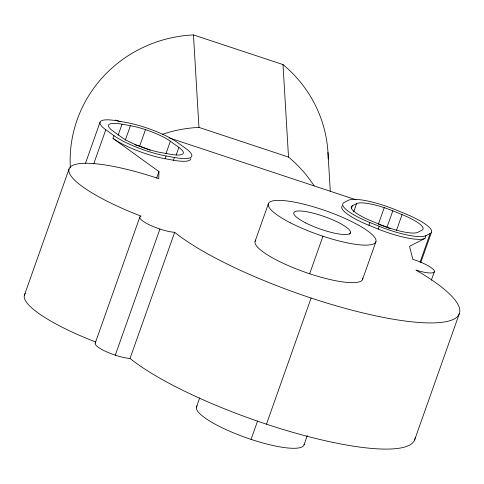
<?xml version="1.0" encoding="UTF-8"?>
<svg xmlns="http://www.w3.org/2000/svg" width="484" height="484" viewBox="0 0 484 484"><rect width="100%" height="100%" fill="white"/><g stroke="black" fill="none" stroke-linecap="round" stroke-linejoin="round"><path stroke-width="0.73" d="M93.702 163.913L105.79 129.748L113.994 135.665L113.014 138.43L158.952 171.584L158.776 178.663A94.531 20.715 19.5 0 0 69.279 168.42A94.531 20.715 19.5 0 0 141.056 216.13A21.006 4.604 19.5 0 0 149.459 224.854A21.006 4.604 19.5 0 0 174.663 232.296A159.641 34.981 19.5 0 0 397.63 319.936A159.641 34.981 19.5 0 0 415.98 270.09A21.006 4.604 19.5 0 0 434.342 270.998A21.006 4.604 19.5 0 0 412.828 259.333L409.549 246.289L424.958 238.406L425.932 235.641L430.191 233.463A39.912 8.748 19.5 0 0 404.442 213.383L395.174 209.62A39.912 8.748 19.5 0 0 348.426 200.279L344.166 202.463A39.912 8.748 19.5 0 0 369.915 222.543L379.184 226.3A39.912 8.748 19.5 0 0 425.932 235.641M24.412 295.161L69.049 169.013M85.432 163.471L100.037 122.192M118.126 135.23L122.035 124.188L130.426 125.695A30.613 6.709 19.5 0 1 170.362 141.267L178.868 147.402L176.182 154.995M125.295 140.185L130.426 125.695M139.622 146.198L145.484 129.639M95.233 343.108L139.87 216.959M156.683 178.003L158.952 171.584M165.97 153.688L170.362 141.267M113.014 138.43A39.912 8.748 19.5 0 0 165.092 158.728L166.066 155.969L174.458 157.475A39.615 8.682 19.5 0 0 186.056 148.697L177.555 142.556A39.615 8.682 19.5 0 0 125.87 122.41L117.479 120.903A39.912 8.748 19.5 0 0 105.79 129.748M165.092 158.728L173.484 160.24L174.458 157.475M115.283 355.189L159.92 229.041M414.903 439.103A159.641 34.981 19.5 0 1 295.379 433.071A159.641 34.981 19.5 0 1 130.027 358.438L174.663 232.296M196.45 407.05L199.692 397.89M255.056 241.431L268.336 203.891M251.057 439.387L257.542 421.062M309.657 273.769L322.943 236.228M266.466 424.178L311.103 298.035M351.366 208.537L352.34 205.779L356.605 203.601A30.909 6.776 19.5 0 1 392.808 210.836L402.071 214.593A30.909 6.776 19.5 0 1 422.018 230.148L417.752 232.326A30.909 6.776 19.5 0 1 381.555 225.09L372.287 221.333A30.909 6.776 19.5 0 1 352.34 205.779M353.671 211.883L356.605 203.601M349.757 234.286L350.513 232.145M424.958 238.406A39.912 8.748 19.5 0 1 378.21 229.065L368.941 225.302L369.915 222.543M378.379 224.249L384.242 207.684M378.21 229.065L379.184 226.3M304.061 444.766L307.298 435.6M362.661 279.147L375.947 241.607M392.808 210.836L386.946 227.395L390.255 228.738M396.456 230.469L402.071 214.593M420.118 261.935L430.191 233.463M420.717 262.739L431.546 232.132M431.347 280.206L434.378 271.651M414.649 439.877L459.286 313.735M70.355 167.881A129.04 125.368 -3.4 0 1 193.467 34.927L283.007 64.584A129.04 125.368 -3.4 0 1 328.194 158.97M162.303 134.358A129.04 125.368 -3.4 0 1 198.96 127.407L288.506 157.064A129.04 125.368 -3.4 0 1 314.128 185.904M115.283 120.05L120.304 121.708M169.025 137.849L355.964 199.765M327.977 152.46L330.294 191.41M283.007 64.584L288.506 157.064M193.467 34.927L198.96 127.407M134.879 144.722A30.613 6.709 19.5 0 1 135.925 145.031M136.446 145.188A30.613 6.709 19.5 0 1 150.336 150.252M378.96 224.437A30.909 6.77 19.5 0 1 381.271 225.235M381.846 225.441A30.909 6.77 19.5 0 1 384.133 226.288M384.841 226.56A30.909 6.77 19.5 0 1 386.25 227.117M130.027 358.438A21.006 4.604 19.5 0 1 105.954 351.535A21.006 4.604 19.5 0 1 95.663 342.63M95.741 342.019A94.531 20.715 19.5 0 1 25.356 293.467M415.157 437.457A159.641 34.981 19.5 0 1 415.072 438.292M304.152 444.276A57.021 12.493 19.5 0 1 246.822 437.947A57.021 12.493 19.5 0 1 196.625 406.59M196.885 406.167A57.021 12.493 19.5 0 1 197.224 405.767M362.764 278.143A57.021 12.493 19.5 0 1 304.369 271.954A57.021 12.493 19.5 0 1 255.83 240.149M122.035 124.188A30.909 6.776 19.5 0 0 112.984 131.043L121.181 136.96A30.909 6.776 19.5 0 0 161.511 152.684L169.902 154.19A30.607 6.709 19.5 0 0 178.868 147.402M166.066 155.969A39.912 8.748 19.5 0 1 113.994 135.665M368.941 225.302A39.912 8.748 19.5 0 1 342.333 205.821M190.884 158.534A39.615 8.682 19.5 0 1 173.484 160.24M305.725 222.924A30.008 6.576 19.5 0 0 350.392 232.858A30.008 6.576 19.5 0 0 310.311 212.464A30.008 6.576 19.5 0 0 305.725 222.924M290.527 222.87A57.021 12.493 19.5 0 0 375.772 242.067A57.021 12.493 19.5 0 0 300.128 203.316A57.021 12.493 19.5 0 0 290.527 222.87"/></g></svg>
